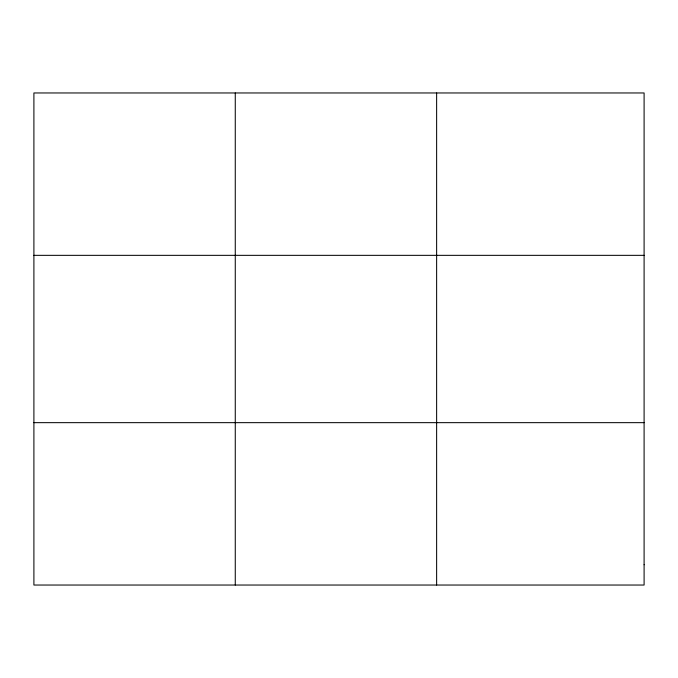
<?xml version="1.0" encoding="UTF-8"?>
<svg xmlns="http://www.w3.org/2000/svg" width="678" height="678" viewBox="0 0 678 678"><rect width="100%" height="100%" fill="white"/><g stroke="black" fill="none" stroke-linecap="round" stroke-linejoin="round"><path stroke-width="1.02" d="M235.266 585.038L235.266 92.962M436.632 585.038L436.632 92.962M33.9 255.343L644.1 255.343M33.9 422.657L644.1 422.657M644.1 564.74L644.1 585.038L33.9 585.038L33.9 92.962L644.1 92.962L644.1 564.74"/></g></svg>
